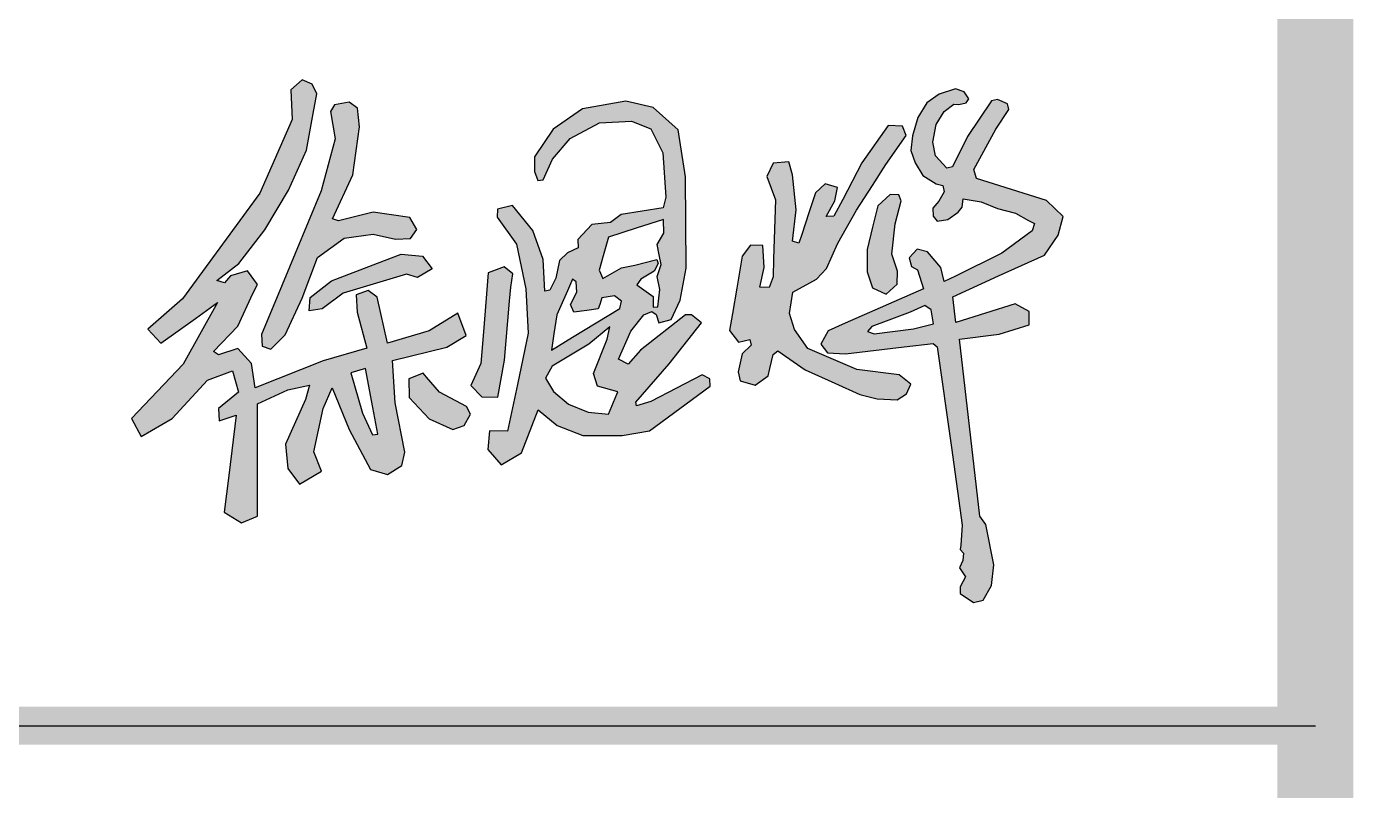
# Model space of a CAD drawing. Extents: x 1728470 to 1835391, y -157368 to 197905.
# Drawn here: x 1800081 to 1801820, y 173084 to 174085 of the extents above; entities that cross this region are included whole.
import ezdxf

# ---------------------------------------------------------------- set-up
doc = ezdxf.new("R2010")
doc.units = 0
doc.header["$LTSCALE"] = 1000
doc.header["$MEASUREMENT"] = 0
doc.layers.get('0').update_dxf_attribs({"linetype": 'CONTINUOUS'})
for name, color, linetype in [('PP-PM-TK', 7, 'CONTINUOUS'), ('PUB_TITLE', 4, 'CONTINUOUS'), ('TEL_TITLE', 7, 'CONTINUOUS')]:
    doc.layers.add(name, color=color, linetype=linetype)

msp = doc.modelspace()

# ---------------------------------------------------------------- hatches: boundary and pattern name
h = msp.add_hatch(color=256)
h.paths.add_polyline_path([(1801266.1, 173713.9), (1801258, 173719.7), (1801238.8, 173710.6), (1801210.6, 173700.1), (1801188.4, 173692), (1801182.8, 173685.4), (1801191.7, 173682.3), (1801243.2, 173688.9), (1801269.4, 173695.3)], flags=16)
h.paths.add_polyline_path([(1801296.1, 173983.6), (1801302.6, 173983), (1801312.2, 173985.1), (1801315.8, 173990.5), (1801309.7, 173999.5), (1801298.2, 174003.5), (1801276.7, 173996.4), (1801260.4, 173985.3), (1801248.6, 173966.1), (1801241.7, 173942), (1801239.8, 173922.7), (1801245.5, 173906.4), (1801255.5, 173890.1), (1801272.7, 173879), (1801281.5, 173876.7), (1801283.2, 173868.4), (1801276.2, 173856.1), (1801268.3, 173847.3), (1801269.1, 173836.5), (1801274.1, 173830), (1801288.1, 173832.3), (1801301.5, 173841.7), (1801306.8, 173848.2), (1801308.4, 173859.3), (1801331.9, 173855.5), (1801353.3, 173846.5), (1801376.7, 173840.5), (1801393.9, 173831.1), (1801401.7, 173826.8), (1801398.5, 173817.5), (1801359.1, 173787.9), (1801298.2, 173758), (1801283.5, 173750.8), (1801278.8, 173769.5), (1801261.6, 173789.8), (1801248, 173793.4), (1801237.6, 173782.1), (1801240.7, 173770.6), (1801248.2, 173766.4), (1801253.7, 173749.7), (1801256.4, 173741.3), (1801153.7, 173696.3), (1801131.2, 173686.4), (1801121.8, 173669), (1801130.2, 173657.5), (1801153.8, 173656), (1801231, 173665.2), (1801269, 173669.8), (1801274.3, 173665.5), (1801292.7, 173533.2), (1801306.9, 173431.5), (1801305.3, 173405.5), (1801304.4, 173399.8), (1801308.7, 173394.8), (1801307.8, 173385.1), (1801303.5, 173375.5), (1801311.4, 173364.1), (1801304.3, 173350.6), (1801304.1, 173342), (1801321.7, 173330.2), (1801334.4, 173333.3), (1801345.2, 173352.5), (1801348.5, 173379.6), (1801337.9, 173432.5), (1801330.2, 173443.3), (1801303.6, 173675.6), (1801355.2, 173681.8), (1801394.9, 173694.2), (1801394.5, 173711.5), (1801376.3, 173721.9), (1801298.6, 173697.1), (1801294.5, 173731), (1801354.4, 173758.2), (1801414.9, 173785.7), (1801432.6, 173811.7), (1801439.2, 173836), (1801417.3, 173857.1), (1801325.9, 173886), (1801322.1, 173897.6), (1801351, 173950.7), (1801368, 173976.2), (1801366.4, 173983.9), (1801353.2, 173989.4), (1801345.5, 173987.6), (1801313.8, 173940.9), (1801294.1, 173901.3), (1801286.6, 173899.7), (1801272, 173915.9), (1801268.3, 173933.6), (1801273, 173956.7), (1801283.1, 173973.6)])
h.paths.add_polyline_path([(1801224, 173864.5), (1801212.5, 173865.1), (1801196.4, 173850.3), (1801189.5, 173822.1), (1801182.2, 173792.9), (1801182.5, 173763.6), (1801189.5, 173742.8), (1801207.4, 173734.3), (1801221.6, 173747.6), (1801222.2, 173764.6), (1801214.9, 173787), (1801218.9, 173826.6), (1801227.1, 173856.6)], flags=17)
h.paths.add_polyline_path([(1801084.7, 173890.9), (1801079.5, 173907.8), (1801059, 173906), (1801050.7, 173888.7), (1801062.3, 173858.1), (1801059.8, 173780.6), (1801059, 173757), (1801054, 173743), (1801041.7, 173743.7), (1801047.5, 173769.3), (1801045.7, 173798.1), (1801029.4, 173798.5), (1801018.6, 173784), (1801011.4, 173742.2), (1801005.7, 173709.2), (1801001.8, 173686.8), (1801013.6, 173671.6), (1801028.4, 173674.9), (1801030.5, 173667.7), (1801018.6, 173656.3), (1801013.2, 173632.5), (1801016.1, 173620.6), (1801035.6, 173615.2), (1801052.5, 173627.5), (1801054.7, 173636.8), (1801059, 173655.5), (1801065.1, 173659.9), (1801101.2, 173635.4), (1801139.8, 173617.7), (1801172.6, 173602.7), (1801195.3, 173597.2), (1801221.6, 173596.1), (1801233.9, 173603.7), (1801239.7, 173616.3), (1801224.2, 173628.5), (1801169, 173635.7), (1801104.5, 173663.3), (1801087.1, 173688.1), (1801080.7, 173709), (1801085, 173736.8), (1801116, 173754.1), (1801129, 173768), (1801143.9, 173801.4), (1801168.4, 173844.3), (1801189.2, 173877), (1801206.7, 173904.4), (1801233.4, 173942.3), (1801228.5, 173954.6), (1801209.7, 173955.5), (1801175.2, 173906.4), (1801150.3, 173858.3), (1801138.9, 173836.4), (1801128.7, 173836.1), (1801140.1, 173856.7), (1801143.5, 173874.3), (1801127.2, 173878.9), (1801114.6, 173867.2), (1801106, 173841.1), (1801096.6, 173812.6), (1801092.9, 173801.4), (1801084.4, 173803.9), (1801089.3, 173845.1)])
h.paths.add_polyline_path([(1800841.6, 173675.2), (1800844.9, 173691.6), (1800817.4, 173669), (1800787.1, 173650.6), (1800769.4, 173639.9), (1800760.8, 173624.4), (1800771.1, 173606.8), (1800790.8, 173590.4), (1800816.6, 173579.7), (1800843.3, 173577.3), (1800854.3, 173603.5), (1800855.6, 173606.5), (1800828.9, 173613.7), (1800823.6, 173630.5)], flags=16)
h.paths.add_polyline_path([(1800915.7, 173814.5), (1800915.4, 173832.2), (1800879.4, 173820.7), (1800843.5, 173809.3), (1800836.3, 173784.5), (1800830.9, 173765.8), (1800836, 173754.8), (1800860.5, 173768.8), (1800877.8, 173772.4), (1800906.6, 173779.9), (1800908.5, 173774.4), (1800903.3, 173764.6), (1800885.6, 173754.1), (1800880.4, 173746.6), (1800892.8, 173737.8), (1800901.7, 173731.5), (1800902, 173717.2), (1800907.9, 173717.9), (1800910.5, 173740.4), (1800907.2, 173757.4), (1800912.4, 173773.4), (1800909.8, 173786.1), (1800907.1, 173799.3)], flags=16)
h.paths.add_polyline_path([(1800800.8, 173750.7), (1800796.3, 173754), (1800789.5, 173738.8), (1800775.6, 173707.5), (1800771.8, 173682.2), (1800768.6, 173661.1), (1800796.3, 173678), (1800858.4, 173715.8), (1800860.3, 173725), (1800851, 173732.2), (1800834.8, 173729.7), (1800831.9, 173720.8), (1800830, 173715), (1800814.9, 173712.9), (1800797.8, 173710.6), (1800793.5, 173721), (1800802, 173737.2)], flags=16)
h.paths.add_polyline_path([(1800744, 173817.8), (1800717.4, 173850.4), (1800697.7, 173845.8), (1800697.2, 173835.3), (1800722.9, 173800.1), (1800735, 173741.3), (1800738, 173683.2), (1800723.9, 173615.9), (1800711.1, 173554.6), (1800687.2, 173555.1), (1800685.2, 173531), (1800702.8, 173510.9), (1800729.4, 173526.4), (1800751.1, 173582.7), (1800776.2, 173562.1), (1800809.9, 173549.1), (1800861.2, 173549.1), (1800896.9, 173555.1), (1800976.4, 173613.9), (1800976, 173623.4), (1800966.1, 173628.8), (1800898.8, 173593.6), (1800880, 173587.9), (1800879, 173592.8), (1800922.7, 173642.9), (1800965.3, 173696.6), (1800952, 173707.2), (1800944.3, 173707.2), (1800885.4, 173661), (1800869, 173642.5), (1800856.3, 173649), (1800872.4, 173685.8), (1800889.6, 173707.4), (1800900, 173711.7), (1800905.9, 173707.9), (1800909.4, 173697), (1800925.3, 173701.3), (1800937.4, 173726.5), (1800945.1, 173768.5), (1800944.4, 173888.3), (1800934.7, 173949.8), (1800902, 173979), (1800865.9, 173987.3), (1800809.3, 173977.1), (1800770.7, 173950.8), (1800746.3, 173914.2), (1800746.4, 173895.3), (1800750.8, 173883.2), (1800757.7, 173884.1), (1800769.9, 173911.4), (1800793.3, 173938.3), (1800831.4, 173958.9), (1800873.5, 173961), (1800898.8, 173951.1), (1800914.7, 173919.8), (1800918.6, 173861.5), (1800915.1, 173847.4), (1800859.8, 173838.8), (1800846, 173828.5), (1800821.6, 173825.5), (1800803.1, 173806), (1800803.5, 173794.9), (1800789.8, 173788.5), (1800779.1, 173778.6), (1800774.4, 173755.5), (1800766.6, 173739.6), (1800759.7, 173738.5), (1800757.9, 173779.6)])
h.paths.add_polyline_path([(1800718.1, 173761.2), (1800706.6, 173770.1), (1800685.8, 173762.4), (1800679.3, 173685), (1800675.8, 173643.6), (1800663, 173614.8), (1800677.3, 173599.9), (1800698.1, 173599.2), (1800707.2, 173648), (1800713.7, 173725.3), (1800715.3, 173743.7)])
h.paths.add_polyline_path([(1800600.3, 173630.9), (1800581.5, 173623.3), (1800581.9, 173599), (1800608.4, 173570.8), (1800639.2, 173556.9), (1800654.1, 173562.1), (1800662.6, 173577.3), (1800657.1, 173587), (1800621.7, 173605.8), (1800604.9, 173625.6)])
h.paths.add_polyline_path([(1800524.9, 173636.8), (1800505.6, 173631.4), (1800520.8, 173578.3), (1800533.8, 173549.8), (1800540.9, 173551.1), (1800534.4, 173585.7)], flags=16)
h.paths.add_polyline_path([(1800451.1, 173712.5), (1800452.4, 173730), (1800480.4, 173751.7), (1800540.6, 173775), (1800571.6, 173787), (1800599.5, 173784.2), (1800612.3, 173767.4), (1800592.9, 173756.3), (1800578.4, 173760.5), (1800495.5, 173735.6), (1800467.9, 173715.2)], flags=17)
h.paths.add_polyline_path([(1800514.2, 173978.1), (1800503.5, 173986.1), (1800484.2, 173982.4), (1800479.1, 173974), (1800484.9, 173938), (1800466.9, 173869.9), (1800415.7, 173746.7), (1800388.5, 173681.4), (1800389.5, 173666.2), (1800400.7, 173662.1), (1800419.7, 173681.1), (1800441.8, 173729.3), (1800461.8, 173782.5), (1800496.9, 173807.7), (1800534.8, 173812.8), (1800564.3, 173806.3), (1800584, 173807.5), (1800592.3, 173819.1), (1800583.1, 173834.9), (1800535, 173841.7), (1800489.4, 173830.4), (1800481.7, 173833.1), (1800508.2, 173891), (1800516.9, 173953.7)], flags=17)
h.paths.add_polyline_path([(1800455.1, 174009.4), (1800441.8, 174015.5), (1800427.1, 174002.2), (1800428.7, 173963.2), (1800386.4, 173866.8), (1800285.1, 173728.1), (1800239.6, 173688.3), (1800256.4, 173670), (1800301.8, 173702.6), (1800330.8, 173723.4), (1800285.8, 173642.5), (1800218, 173571.6), (1800230.8, 173547.7), (1800271.5, 173571.6), (1800317.7, 173621.8), (1800350.4, 173633.8), (1800358.4, 173605.9), (1800332.1, 173584.4), (1800332.9, 173568.4), (1800355.2, 173575.6), (1800345.7, 173496.7), (1800339.8, 173448.8), (1800362.4, 173434.6), (1800383.1, 173443.3), (1800383.1, 173590.7), (1800423, 173609.1), (1800451.4, 173615.3), (1800446.3, 173596.3), (1800420.1, 173537.7), (1800422.9, 173505.8), (1800438.5, 173485.2), (1800467, 173502.5), (1800457, 173527.6), (1800469.2, 173584.6), (1800481, 173611.4), (1800503.3, 173557.2), (1800531.3, 173504.7), (1800553.6, 173498), (1800572.6, 173509.8), (1800576.5, 173527.1), (1800563.7, 173591.8), (1800560.3, 173647.6), (1800631.3, 173665), (1800657, 173680), (1800645.8, 173709.6), (1800608.4, 173686.2), (1800553.6, 173670), (1800540.2, 173730.3), (1800528.5, 173739.2), (1800512.8, 173733.6), (1800514, 173710.7), (1800526.8, 173663.8), (1800469.2, 173647.1), (1800380.4, 173611.4), (1800375.4, 173643.7), (1800357.5, 173663.3), (1800332.3, 173654.9), (1800325.6, 173659.4), (1800357.5, 173692.3), (1800377, 173735.3), (1800383.2, 173747.2), (1800370.3, 173765.1), (1800348, 173758.4), (1800340.2, 173749.4), (1800330.1, 173752.2), (1800358.6, 173774.6), (1800392.7, 173818.7), (1800424, 173870.8), (1800447.5, 173923.3), (1800456.4, 173971.3), (1800461.2, 173997.1)])

# ---------------------------------------------------------------- linework, layer by layer
for p, q in [((1800441.8, 174015.5), (1800427.1, 174002.2)), ((1800455.1, 174009.4), (1800441.8, 174015.5)), ((1800461.2, 173997.1), (1800455.1, 174009.4)), ((1800427.1, 174002.2), (1800428.7, 173963.2)), ((1800456.4, 173971.3), (1800461.2, 173997.1)), ((1801276.7, 173996.4), (1801260.4, 173985.3)), ((1801298.2, 174003.5), (1801276.7, 173996.4)), ((1801309.7, 173999.5), (1801298.2, 174003.5)), ((1801315.8, 173990.5), (1801309.7, 173999.5)), ((1800484.2, 173982.4), (1800479.1, 173974)), ((1800479.1, 173974), (1800484.9, 173938)), ((1800503.5, 173986.1), (1800484.2, 173982.4)), ((1800514.2, 173978.1), (1800503.5, 173986.1)), ((1800516.9, 173953.7), (1800514.2, 173978.1)), ((1800809.3, 173977.1), (1800770.7, 173950.8)), ((1800865.9, 173987.3), (1800809.3, 173977.1)), ((1800902, 173979), (1800865.9, 173987.3)), ((1800934.7, 173949.8), (1800902, 173979)), ((1801260.4, 173985.3), (1801248.6, 173966.1)), ((1801283.1, 173973.6), (1801296.1, 173983.6)), ((1801296.1, 173983.6), (1801302.6, 173983)), ((1801302.6, 173983), (1801312.2, 173985.1)), ((1801312.2, 173985.1), (1801315.8, 173990.5)), ((1801345.5, 173987.6), (1801313.8, 173940.9)), ((1801353.2, 173989.4), (1801345.5, 173987.6)), ((1801351, 173950.7), (1801368, 173976.2)), ((1801366.4, 173983.9), (1801353.2, 173989.4)), ((1801368, 173976.2), (1801366.4, 173983.9)), ((1800428.7, 173963.2), (1800386.4, 173866.8)), ((1800447.5, 173923.3), (1800456.4, 173971.3)), ((1800793.3, 173938.3), (1800831.4, 173958.9)), ((1800831.4, 173958.9), (1800873.5, 173961)), ((1800873.5, 173961), (1800898.8, 173951.1)), ((1801248.6, 173966.1), (1801241.7, 173942)), ((1801268.3, 173933.6), (1801273, 173956.7)), ((1801273, 173956.7), (1801283.1, 173973.6)), ((1800508.2, 173891), (1800516.9, 173953.7)), ((1800770.7, 173950.8), (1800746.3, 173914.2)), ((1800898.8, 173951.1), (1800914.7, 173919.8)), ((1800944.4, 173888.3), (1800934.7, 173949.8)), ((1801209.7, 173955.5), (1801175.2, 173906.4)), ((1801206.7, 173904.4), (1801233.4, 173942.3)), ((1801228.5, 173954.6), (1801209.7, 173955.5)), ((1801233.4, 173942.3), (1801228.5, 173954.6)), ((1801241.7, 173942), (1801239.8, 173922.7)), ((1801313.8, 173940.9), (1801294.1, 173901.3)), ((1801322.1, 173897.6), (1801351, 173950.7)), ((1800424, 173870.8), (1800447.5, 173923.3)), ((1800484.9, 173938), (1800466.9, 173869.9)), ((1800769.9, 173911.4), (1800793.3, 173938.3)), ((1801239.8, 173922.7), (1801245.5, 173906.4)), ((1801272, 173915.9), (1801268.3, 173933.6)), ((1800746.3, 173914.2), (1800746.4, 173895.3)), ((1800757.7, 173884.1), (1800769.9, 173911.4)), ((1800914.7, 173919.8), (1800918.6, 173861.5)), ((1801059, 173906), (1801050.7, 173888.7)), ((1801079.5, 173907.8), (1801059, 173906)), ((1801084.7, 173890.9), (1801079.5, 173907.8)), ((1801175.2, 173906.4), (1801150.3, 173858.3)), ((1801245.5, 173906.4), (1801255.5, 173890.1)), ((1801286.6, 173899.7), (1801272, 173915.9)), ((1800481.7, 173833.1), (1800508.2, 173891)), ((1800746.4, 173895.3), (1800750.8, 173883.2)), ((1800945.1, 173768.5), (1800944.4, 173888.3)), ((1801050.7, 173888.7), (1801062.3, 173858.1)), ((1801089.3, 173845.1), (1801084.7, 173890.9)), ((1801189.2, 173877), (1801206.7, 173904.4)), ((1801255.5, 173890.1), (1801272.7, 173879)), ((1801294.1, 173901.3), (1801286.6, 173899.7)), ((1801325.9, 173886), (1801322.1, 173897.6)), ((1800392.7, 173818.7), (1800424, 173870.8)), ((1800466.9, 173869.9), (1800415.7, 173746.7)), ((1800750.8, 173883.2), (1800757.7, 173884.1)), ((1801127.2, 173878.9), (1801114.6, 173867.2)), ((1801143.5, 173874.3), (1801127.2, 173878.9)), ((1801140.1, 173856.7), (1801143.5, 173874.3)), ((1801168.4, 173844.3), (1801189.2, 173877)), ((1801272.7, 173879), (1801281.5, 173876.7)), ((1801281.5, 173876.7), (1801283.2, 173868.4)), ((1801417.3, 173857.1), (1801325.9, 173886)), ((1800386.4, 173866.8), (1800285.1, 173728.1)), ((1800918.6, 173861.5), (1800915.1, 173847.4)), ((1801062.3, 173858.1), (1801059.8, 173780.6)), ((1801114.6, 173867.2), (1801106, 173841.1)), ((1801128.7, 173836.1), (1801140.1, 173856.7)), ((1801150.3, 173858.3), (1801138.9, 173836.4)), ((1801212.5, 173865.1), (1801196.4, 173850.3)), ((1801224, 173864.5), (1801212.5, 173865.1)), ((1801218.9, 173826.6), (1801227.1, 173856.6)), ((1801227.1, 173856.6), (1801224, 173864.5)), ((1801276.2, 173856.1), (1801268.3, 173847.3)), ((1801283.2, 173868.4), (1801276.2, 173856.1)), ((1801306.8, 173848.2), (1801308.4, 173859.3)), ((1801308.4, 173859.3), (1801331.9, 173855.5)), ((1801331.9, 173855.5), (1801353.3, 173846.5)), ((1801439.2, 173836), (1801417.3, 173857.1)), ((1800535, 173841.7), (1800489.4, 173830.4)), ((1800583.1, 173834.9), (1800535, 173841.7)), ((1800592.3, 173819.1), (1800583.1, 173834.9)), ((1800697.7, 173845.8), (1800697.2, 173835.3)), ((1800697.2, 173835.3), (1800722.9, 173800.1)), ((1800717.4, 173850.4), (1800697.7, 173845.8)), ((1800744, 173817.8), (1800717.4, 173850.4)), ((1800859.8, 173838.8), (1800846, 173828.5)), ((1800915.1, 173847.4), (1800859.8, 173838.8)), ((1801084.4, 173803.9), (1801089.3, 173845.1)), ((1801106, 173841.1), (1801096.6, 173812.6)), ((1801138.9, 173836.4), (1801128.7, 173836.1)), ((1801143.9, 173801.4), (1801168.4, 173844.3)), ((1801196.4, 173850.3), (1801189.5, 173822.1)), ((1801268.3, 173847.3), (1801269.1, 173836.5)), ((1801269.1, 173836.5), (1801274.1, 173830)), ((1801288.1, 173832.3), (1801301.5, 173841.7)), ((1801301.5, 173841.7), (1801306.8, 173848.2)), ((1801353.3, 173846.5), (1801376.7, 173840.5)), ((1801376.7, 173840.5), (1801393.9, 173831.1)), ((1801432.6, 173811.7), (1801439.2, 173836)), ((1800358.6, 173774.6), (1800392.7, 173818.7)), ((1800489.4, 173830.4), (1800481.7, 173833.1)), ((1800584, 173807.5), (1800592.3, 173819.1)), ((1800757.9, 173779.6), (1800744, 173817.8)), ((1800821.6, 173825.5), (1800803.1, 173806)), ((1800846, 173828.5), (1800821.6, 173825.5)), ((1800879.4, 173820.7), (1800843.5, 173809.3)), ((1800915.4, 173832.2), (1800879.4, 173820.7)), ((1800915.7, 173814.5), (1800915.4, 173832.2)), ((1801189.5, 173822.1), (1801182.2, 173792.9)), ((1801214.9, 173787), (1801218.9, 173826.6)), ((1801274.1, 173830), (1801288.1, 173832.3)), ((1801398.5, 173817.5), (1801359.1, 173787.9)), ((1801393.9, 173831.1), (1801401.7, 173826.8)), ((1801401.7, 173826.8), (1801398.5, 173817.5)), ((1800461.8, 173782.5), (1800496.9, 173807.7)), ((1800496.9, 173807.7), (1800534.8, 173812.8)), ((1800534.8, 173812.8), (1800564.3, 173806.3)), ((1800564.3, 173806.3), (1800584, 173807.5)), ((1800722.9, 173800.1), (1800735, 173741.3)), ((1800803.1, 173806), (1800803.5, 173794.9)), ((1800843.5, 173809.3), (1800836.3, 173784.5)), ((1800907.1, 173799.3), (1800915.7, 173814.5)), ((1801092.9, 173801.4), (1801084.4, 173803.9)), ((1801096.6, 173812.6), (1801092.9, 173801.4)), ((1801129, 173768), (1801143.9, 173801.4)), ((1801414.9, 173785.7), (1801432.6, 173811.7)), ((1800540.6, 173775), (1800571.6, 173787)), ((1800571.6, 173787), (1800599.5, 173784.2)), ((1800599.5, 173784.2), (1800612.3, 173767.4)), ((1800789.8, 173788.5), (1800779.1, 173778.6)), ((1800803.5, 173794.9), (1800789.8, 173788.5)), ((1800836.3, 173784.5), (1800830.9, 173765.8)), ((1800909.8, 173786.1), (1800907.1, 173799.3)), ((1800912.4, 173773.4), (1800909.8, 173786.1)), ((1801018.6, 173784), (1801011.4, 173742.2)), ((1801029.4, 173798.5), (1801018.6, 173784)), ((1801045.7, 173798.1), (1801029.4, 173798.5)), ((1801047.5, 173769.3), (1801045.7, 173798.1)), ((1801182.2, 173792.9), (1801182.5, 173763.6)), ((1801222.2, 173764.6), (1801214.9, 173787)), ((1801248, 173793.4), (1801237.6, 173782.1)), ((1801261.6, 173789.8), (1801248, 173793.4)), ((1801278.8, 173769.5), (1801261.6, 173789.8)), ((1801359.1, 173787.9), (1801298.2, 173758)), ((1801354.4, 173758.2), (1801414.9, 173785.7)), ((1800330.1, 173752.2), (1800358.6, 173774.6)), ((1800441.8, 173729.3), (1800461.8, 173782.5)), ((1800480.4, 173751.7), (1800540.6, 173775)), ((1800612.3, 173767.4), (1800592.9, 173756.3)), ((1800706.6, 173770.1), (1800685.8, 173762.4)), ((1800718.1, 173761.2), (1800706.6, 173770.1)), ((1800759.7, 173738.5), (1800757.9, 173779.6)), ((1800779.1, 173778.6), (1800774.4, 173755.5)), ((1800830.9, 173765.8), (1800836, 173754.8)), ((1800836, 173754.8), (1800860.5, 173768.8)), ((1800860.5, 173768.8), (1800877.8, 173772.4)), ((1800877.8, 173772.4), (1800906.6, 173779.9)), ((1800908.5, 173774.4), (1800903.3, 173764.6)), ((1800906.6, 173779.9), (1800908.5, 173774.4)), ((1800907.2, 173757.4), (1800912.4, 173773.4)), ((1800937.4, 173726.5), (1800945.1, 173768.5)), ((1801041.7, 173743.7), (1801047.5, 173769.3)), ((1801059.8, 173780.6), (1801059, 173757)), ((1801116, 173754.1), (1801129, 173768)), ((1801237.6, 173782.1), (1801240.7, 173770.6)), ((1801240.7, 173770.6), (1801248.2, 173766.4)), ((1801248.2, 173766.4), (1801253.7, 173749.7)), ((1801283.5, 173750.8), (1801278.8, 173769.5)), ((1800340.2, 173749.4), (1800330.1, 173752.2)), ((1800348, 173758.4), (1800340.2, 173749.4)), ((1800370.3, 173765.1), (1800348, 173758.4)), ((1800383.2, 173747.2), (1800370.3, 173765.1)), ((1800452.4, 173730), (1800480.4, 173751.7)), ((1800578.4, 173760.5), (1800495.5, 173735.6)), ((1800592.9, 173756.3), (1800578.4, 173760.5)), ((1800685.8, 173762.4), (1800679.3, 173685)), ((1800715.3, 173743.7), (1800718.1, 173761.2)), ((1800774.4, 173755.5), (1800766.6, 173739.6)), ((1800796.3, 173754), (1800789.5, 173738.8)), ((1800800.8, 173750.7), (1800796.3, 173754)), ((1800802, 173737.2), (1800800.8, 173750.7)), ((1800885.6, 173754.1), (1800880.4, 173746.6)), ((1800903.3, 173764.6), (1800885.6, 173754.1)), ((1800910.5, 173740.4), (1800907.2, 173757.4)), ((1801059, 173757), (1801054, 173743)), ((1801085, 173736.8), (1801116, 173754.1)), ((1801182.5, 173763.6), (1801189.5, 173742.8)), ((1801221.6, 173747.6), (1801222.2, 173764.6)), ((1801253.7, 173749.7), (1801256.4, 173741.3)), ((1801298.2, 173758), (1801283.5, 173750.8)), ((1801294.5, 173731), (1801354.4, 173758.2)), ((1800357.5, 173692.3), (1800377, 173735.3)), ((1800377, 173735.3), (1800383.2, 173747.2)), ((1800415.7, 173746.7), (1800388.5, 173681.4)), ((1800495.5, 173735.6), (1800467.9, 173715.2)), ((1800528.5, 173739.2), (1800512.8, 173733.6)), ((1800512.8, 173733.6), (1800514, 173710.7)), ((1800540.2, 173730.3), (1800528.5, 173739.2)), ((1800713.7, 173725.3), (1800715.3, 173743.7)), ((1800735, 173741.3), (1800738, 173683.2)), ((1800766.6, 173739.6), (1800759.7, 173738.5)), ((1800789.5, 173738.8), (1800775.6, 173707.5)), ((1800793.5, 173721), (1800802, 173737.2)), ((1800851, 173732.2), (1800834.8, 173729.7)), ((1800860.3, 173725), (1800851, 173732.2)), ((1800880.4, 173746.6), (1800892.8, 173737.8)), ((1800892.8, 173737.8), (1800901.7, 173731.5)), ((1800901.7, 173731.5), (1800902, 173717.2)), ((1800907.9, 173717.9), (1800910.5, 173740.4)), ((1801011.4, 173742.2), (1801005.7, 173709.2)), ((1801054, 173743), (1801041.7, 173743.7)), ((1801080.7, 173709), (1801085, 173736.8)), ((1801256.4, 173741.3), (1801153.7, 173696.3)), ((1801189.5, 173742.8), (1801207.4, 173734.3)), ((1801207.4, 173734.3), (1801221.6, 173747.6)), ((1801298.6, 173697.1), (1801294.5, 173731)), ((1800285.1, 173728.1), (1800239.6, 173688.3)), ((1800330.8, 173723.4), (1800285.8, 173642.5)), ((1800301.8, 173702.6), (1800330.8, 173723.4)), ((1800330.8, 173723.4), (1800330.8, 173723.4)), ((1800419.7, 173681.1), (1800441.8, 173729.3)), ((1800451.1, 173712.5), (1800452.4, 173730)), ((1800467.9, 173715.2), (1800451.1, 173712.5)), ((1800553.6, 173670), (1800540.2, 173730.3)), ((1800707.2, 173648), (1800713.7, 173725.3)), ((1800797.8, 173710.6), (1800793.5, 173721)), ((1800796.3, 173678), (1800858.4, 173715.8)), ((1800830, 173715), (1800814.9, 173712.9)), ((1800831.9, 173720.8), (1800830, 173715)), ((1800834.8, 173729.7), (1800831.9, 173720.8)), ((1800858.4, 173715.8), (1800860.3, 173725)), ((1800902, 173717.2), (1800907.9, 173717.9)), ((1800925.3, 173701.3), (1800937.4, 173726.5)), ((1801258, 173719.7), (1801238.8, 173710.6)), ((1801266.1, 173713.9), (1801258, 173719.7)), ((1801269.4, 173695.3), (1801266.1, 173713.9)), ((1801376.3, 173721.9), (1801298.6, 173697.1)), ((1801394.5, 173711.5), (1801376.3, 173721.9)), ((1800256.4, 173670), (1800301.8, 173702.6)), ((1800514, 173710.7), (1800526.8, 173663.8)), ((1800645.8, 173709.6), (1800608.4, 173686.2)), ((1800657, 173680), (1800645.8, 173709.6)), ((1800775.6, 173707.5), (1800771.8, 173682.2)), ((1800814.9, 173712.9), (1800797.8, 173710.6)), ((1800872.4, 173685.8), (1800889.6, 173707.4)), ((1800944.3, 173707.2), (1800885.4, 173661)), ((1800889.6, 173707.4), (1800900, 173711.7)), ((1800900, 173711.7), (1800905.9, 173707.9)), ((1800905.9, 173707.9), (1800909.4, 173697)), ((1800909.4, 173697), (1800925.3, 173701.3)), ((1800922.7, 173642.9), (1800965.3, 173696.6)), ((1800952, 173707.2), (1800944.3, 173707.2)), ((1800965.3, 173696.6), (1800952, 173707.2)), ((1801005.7, 173709.2), (1801001.8, 173686.8)), ((1801087.1, 173688.1), (1801080.7, 173709)), ((1801153.7, 173696.3), (1801131.2, 173686.4)), ((1801210.6, 173700.1), (1801188.4, 173692)), ((1801238.8, 173710.6), (1801210.6, 173700.1)), ((1801394.9, 173694.2), (1801394.5, 173711.5)), ((1800239.6, 173688.3), (1800256.4, 173670)), ((1800325.6, 173659.4), (1800357.5, 173692.3)), ((1800388.5, 173681.4), (1800389.5, 173666.2)), ((1800400.7, 173662.1), (1800419.7, 173681.1)), ((1800608.4, 173686.2), (1800553.6, 173670)), ((1800631.3, 173665), (1800657, 173680)), ((1800679.3, 173685), (1800675.8, 173643.6)), ((1800738, 173683.2), (1800723.9, 173615.9)), ((1800771.8, 173682.2), (1800768.6, 173661.1)), ((1800844.9, 173691.6), (1800817.4, 173669)), ((1800841.6, 173675.2), (1800844.9, 173691.6)), ((1800856.3, 173649), (1800872.4, 173685.8)), ((1801001.8, 173686.8), (1801013.6, 173671.6)), ((1801104.5, 173663.3), (1801087.1, 173688.1)), ((1801131.2, 173686.4), (1801121.8, 173669)), ((1801188.4, 173692), (1801182.8, 173685.4)), ((1801182.8, 173685.4), (1801191.7, 173682.3)), ((1801191.7, 173682.3), (1801243.2, 173688.9)), ((1801243.2, 173688.9), (1801269.4, 173695.3)), ((1801303.6, 173675.6), (1801355.2, 173681.8)), ((1801355.2, 173681.8), (1801394.9, 173694.2)), ((1800357.5, 173663.3), (1800332.3, 173654.9)), ((1800375.4, 173643.7), (1800357.5, 173663.3)), ((1800389.5, 173666.2), (1800400.7, 173662.1)), ((1800526.8, 173663.8), (1800469.2, 173647.1)), ((1800560.3, 173647.6), (1800631.3, 173665)), ((1800768.6, 173661.1), (1800796.3, 173678)), ((1800817.4, 173669), (1800787.1, 173650.6)), ((1800823.6, 173630.5), (1800841.6, 173675.2)), ((1800885.4, 173661), (1800869, 173642.5)), ((1801013.6, 173671.6), (1801028.4, 173674.9)), ((1801030.5, 173667.7), (1801018.6, 173656.3)), ((1801028.4, 173674.9), (1801030.5, 173667.7)), ((1801169, 173635.7), (1801104.5, 173663.3)), ((1801121.8, 173669), (1801130.2, 173657.5)), ((1801153.8, 173656), (1801231, 173665.2)), ((1801231, 173665.2), (1801269, 173669.8)), ((1801269, 173669.8), (1801274.3, 173665.5)), ((1801274.3, 173665.5), (1801292.7, 173533.2)), ((1801330.2, 173443.3), (1801303.6, 173675.6)), ((1800332.3, 173654.9), (1800325.6, 173659.4)), ((1800380.4, 173611.4), (1800375.4, 173643.7)), ((1800469.2, 173647.1), (1800380.4, 173611.4)), ((1800563.7, 173591.8), (1800560.3, 173647.6)), ((1800675.8, 173643.6), (1800663, 173614.8)), ((1800698.1, 173599.2), (1800707.2, 173648)), ((1800787.1, 173650.6), (1800769.4, 173639.9)), ((1800869, 173642.5), (1800856.3, 173649)), ((1801018.6, 173656.3), (1801013.2, 173632.5)), ((1801054.7, 173636.8), (1801059, 173655.5)), ((1801059, 173655.5), (1801065.1, 173659.9)), ((1801065.1, 173659.9), (1801101.2, 173635.4)), ((1801130.2, 173657.5), (1801153.8, 173656)), ((1800285.8, 173642.5), (1800218, 173571.6)), ((1800317.7, 173621.8), (1800350.4, 173633.8)), ((1800350.4, 173633.8), (1800358.4, 173605.9)), ((1800524.9, 173636.8), (1800505.6, 173631.4)), ((1800505.6, 173631.4), (1800520.8, 173578.3)), ((1800534.4, 173585.7), (1800524.9, 173636.8)), ((1800600.3, 173630.9), (1800581.5, 173623.3)), ((1800604.9, 173625.6), (1800600.3, 173630.9)), ((1800769.4, 173639.9), (1800760.8, 173624.4)), ((1800828.9, 173613.7), (1800823.6, 173630.5)), ((1800879, 173592.8), (1800922.7, 173642.9)), ((1800966.1, 173628.8), (1800898.8, 173593.6)), ((1800976, 173623.4), (1800966.1, 173628.8)), ((1801013.2, 173632.5), (1801016.1, 173620.6)), ((1801035.6, 173615.2), (1801052.5, 173627.5)), ((1801052.5, 173627.5), (1801054.7, 173636.8)), ((1801101.2, 173635.4), (1801139.8, 173617.7)), ((1801224.2, 173628.5), (1801169, 173635.7)), ((1801239.7, 173616.3), (1801224.2, 173628.5)), ((1800271.5, 173571.6), (1800317.7, 173621.8)), ((1800383.1, 173590.7), (1800423, 173609.1)), ((1800423, 173609.1), (1800451.4, 173615.3)), ((1800451.4, 173615.3), (1800446.3, 173596.3)), ((1800469.2, 173584.6), (1800481, 173611.4)), ((1800481, 173611.4), (1800503.3, 173557.2)), ((1800581.5, 173623.3), (1800581.9, 173599)), ((1800621.7, 173605.8), (1800604.9, 173625.6)), ((1800663, 173614.8), (1800677.3, 173599.9)), ((1800723.9, 173615.9), (1800711.1, 173554.6)), ((1800760.8, 173624.4), (1800771.1, 173606.8)), ((1800855.6, 173606.5), (1800828.9, 173613.7)), ((1800896.9, 173555.1), (1800976.4, 173613.9)), ((1800976.4, 173613.9), (1800976, 173623.4)), ((1801016.1, 173620.6), (1801035.6, 173615.2)), ((1801139.8, 173617.7), (1801172.6, 173602.7)), ((1801233.9, 173603.7), (1801239.7, 173616.3)), ((1800358.4, 173605.9), (1800332.1, 173584.4)), ((1800446.3, 173596.3), (1800420.1, 173537.7)), ((1800576.5, 173527.1), (1800563.7, 173591.8)), ((1800581.9, 173599), (1800608.4, 173570.8)), ((1800657.1, 173587), (1800621.7, 173605.8)), ((1800677.3, 173599.9), (1800698.1, 173599.2)), ((1800771.1, 173606.8), (1800790.8, 173590.4)), ((1800843.3, 173577.3), (1800854.3, 173603.5)), ((1800854.3, 173603.5), (1800855.6, 173606.5)), ((1800880, 173587.9), (1800879, 173592.8)), ((1800898.8, 173593.6), (1800880, 173587.9)), ((1801172.6, 173602.7), (1801195.3, 173597.2)), ((1801195.3, 173597.2), (1801221.6, 173596.1)), ((1801221.6, 173596.1), (1801233.9, 173603.7)), ((1800332.1, 173584.4), (1800332.9, 173568.4)), ((1800332.9, 173568.4), (1800355.2, 173575.6)), ((1800355.2, 173575.6), (1800345.7, 173496.7)), ((1800383.1, 173443.3), (1800383.1, 173590.7)), ((1800457, 173527.6), (1800469.2, 173584.6)), ((1800520.8, 173578.3), (1800533.8, 173549.8)), ((1800540.9, 173551.1), (1800534.4, 173585.7)), ((1800654.1, 173562.1), (1800662.6, 173577.3)), ((1800662.6, 173577.3), (1800657.1, 173587)), ((1800729.4, 173526.4), (1800751.1, 173582.7)), ((1800751.1, 173582.7), (1800776.2, 173562.1)), ((1800790.8, 173590.4), (1800816.6, 173579.7)), ((1800816.6, 173579.7), (1800843.3, 173577.3)), ((1800218, 173571.6), (1800230.8, 173547.7)), ((1800230.8, 173547.7), (1800271.5, 173571.6)), ((1800503.3, 173557.2), (1800531.3, 173504.7)), ((1800608.4, 173570.8), (1800639.2, 173556.9)), ((1800639.2, 173556.9), (1800654.1, 173562.1)), ((1800776.2, 173562.1), (1800809.9, 173549.1)), ((1800533.8, 173549.8), (1800540.9, 173551.1)), ((1800687.2, 173555.1), (1800685.2, 173531)), ((1800711.1, 173554.6), (1800687.2, 173555.1)), ((1800809.9, 173549.1), (1800861.2, 173549.1)), ((1800861.2, 173549.1), (1800896.9, 173555.1)), ((1800420.1, 173537.7), (1800422.9, 173505.8)), ((1800467, 173502.5), (1800457, 173527.6)), ((1800572.6, 173509.8), (1800576.5, 173527.1)), ((1800685.2, 173531), (1800702.8, 173510.9)), ((1800702.8, 173510.9), (1800729.4, 173526.4)), ((1801292.7, 173533.2), (1801306.9, 173431.5)), ((1800422.9, 173505.8), (1800438.5, 173485.2)), ((1800531.3, 173504.7), (1800553.6, 173498)), ((1800553.6, 173498), (1800572.6, 173509.8)), ((1800345.7, 173496.7), (1800339.8, 173448.8)), ((1800438.5, 173485.2), (1800467, 173502.5)), ((1800339.8, 173448.8), (1800362.4, 173434.6)), ((1800362.4, 173434.6), (1800383.1, 173443.3)), ((1801337.9, 173432.5), (1801330.2, 173443.3)), ((1801306.9, 173431.5), (1801305.3, 173405.5)), ((1801348.5, 173379.6), (1801337.9, 173432.5)), ((1801305.3, 173405.5), (1801304.4, 173399.8)), ((1801307.8, 173385.1), (1801303.5, 173375.5)), ((1801304.4, 173399.8), (1801308.7, 173394.8)), ((1801308.7, 173394.8), (1801307.8, 173385.1)), ((1801303.5, 173375.5), (1801311.4, 173364.1)), ((1801345.2, 173352.5), (1801348.5, 173379.6)), ((1801304.3, 173350.6), (1801304.1, 173342)), ((1801311.4, 173364.1), (1801304.3, 173350.6)), ((1801334.4, 173333.3), (1801345.2, 173352.5)), ((1801304.1, 173342), (1801321.7, 173330.2)), ((1801321.7, 173330.2), (1801334.4, 173333.3))]:
    msp.add_line(p, q)
at = {"layer": 'PP-PM-TK', "color": 4, "const_width": 20}
msp.add_lwpolyline([(1796269.8, 173168.8), (1801769.8, 173168.8)], dxfattribs=at)
at = {"layer": 'PUB_TITLE', "color": 4}
msp.add_line((1796269.8, 173168.8), (1801769.8, 173168.8), dxfattribs=at)
at = {"layer": 'PUB_TITLE', "color": 4, "const_width": 50}
msp.add_lwpolyline([(1796269.8, 173168.8), (1801769.8, 173168.8)], dxfattribs=at)
at = {"layer": 'TEL_TITLE', "color": 4, "const_width": 100}
msp.add_lwpolyline([(1730969.8, 156904.7), (1801769.8, 156904.7), (1801769.8, 196904.7), (1730969.8, 196904.7)], close=True, dxfattribs=at)

doc.saveas('drawing.dxf')
